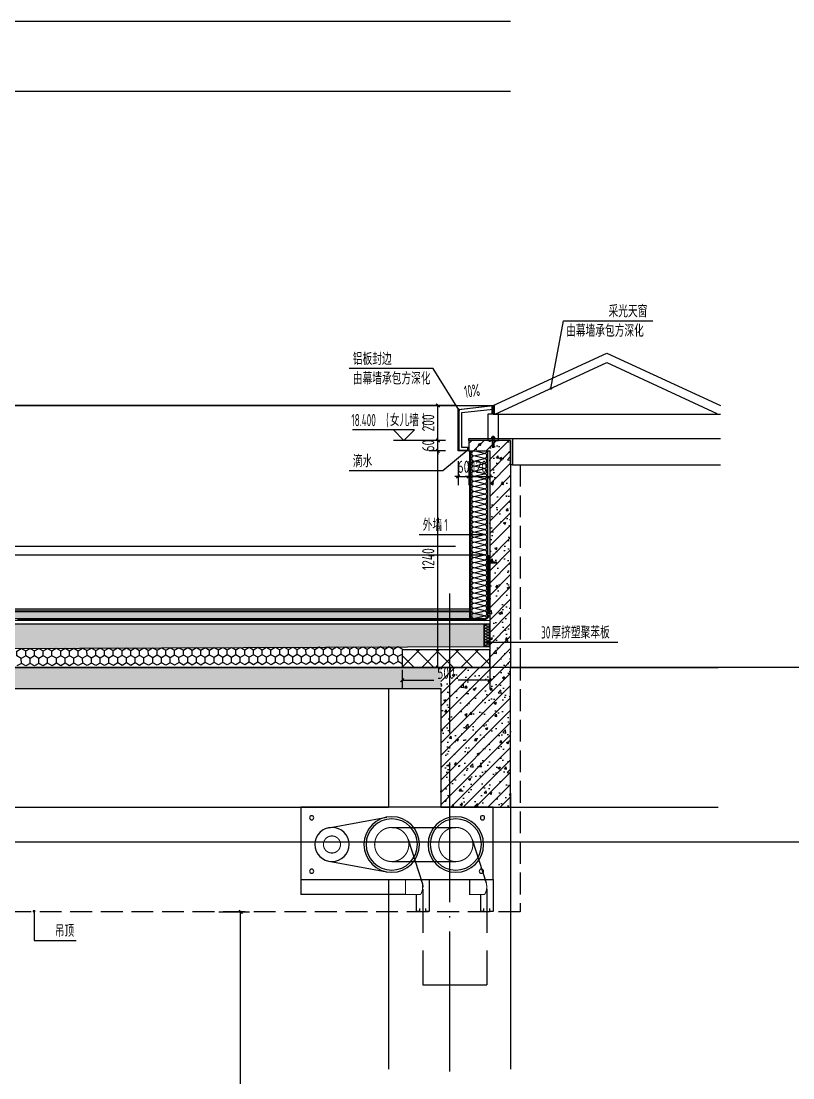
# Model space of a CAD drawing. Extents: x 198753 to 882193, y -399300 to 132460.
# Drawn here: x 359836 to 364252, y -63095 to -57045 of the extents above; entities that cross this region are included whole.
import ezdxf

# ---------------------------------------------------------------- set-up
doc = ezdxf.new("R2010")
doc.units = 0
doc.header["$LTSCALE"] = 1000
doc.header["$MEASUREMENT"] = 0
doc.linetypes.add('DASH', pattern=[0.35, 0.25, -0.1])
doc.linetypes.add('DOTE', pattern=[2.42, 2, -0.2, 0.02, -0.2])
for name, color, linetype in [('01-标注_尺寸', 124, 'Continuous'), ('01-标注_标高', 200, 'Continuous'), ('01-标注_符号', 200, 'Continuous'), ('02-TEXT_标注', 130, 'Continuous'), ('05-填充_天正', 26, 'Continuous'), ('A-C_窗', 140, 'Continuous'), ('A-D-金属剖线', 200, 'Continuous'), ('A-D-金属看线', 205, 'Continuous'), ('A-D_龙骨', 131, 'Continuous'), ('A-E_栏杆', 232, 'Continuous'), ('A-O_屋面', 201, 'Continuous'), ('A-O_防水层', 222, 'Continuous'), ('A-STR-面层', 191, 'Continuous'), ('A-STR_门窗', 140, 'Continuous'), ('A-SUR_保温', 222, 'Continuous'), ('A-SUR_看线', 231, 'Continuous'), ('A-TECH_结构', 21, 'Continuous'), ('A_AXIS-轴线', 36, 'DOTE'), ('A_STR-砼墙', 51, 'Continuous'), ('A_STR-砼柱', 51, 'Continuous'), ('构造物', 145, 'Continuous'), ('钢龙骨', 173, 'Continuous')]:
    doc.layers.add(name, color=color, linetype=linetype)
doc.layers.add('04-不打印_辅助线', color=165, linetype='Continuous', plot=False)
doc.styles.add('_TCH_DIM', font='ROS1', dxfattribs={"width": 0.8, "bigfont": 'JD'})
doc.styles.add('_TCH_DIM_T3', font='ROS1', dxfattribs={"width": 0.8, "bigfont": 'JD'})
doc.dimstyles.new('_TCH_ARCH&&20', dxfattribs={"dimtxt": 70, "dimasz": 20, "dimexe": 50, "dimexo": 60, "dimgap": 20, "dimtad": 1, "dimdec": 0, "dimzin": 0, "dimdsep": 46, "dimtxsty": '_TCH_DIM_T3', "dimblk": 'ARCHTICK', "dimcen": 0.09, "dimclrt": 4, "dimazin": 2, "dimtfac": 1, "dimtdec": 0, "dimtix": 1, "dimtmove": 2, "dimatfit": 3, "dimfxl": 0, "dimtolj": 1, "dimtzin": 0, "dimarcsym": 0})
pattern_1 = [(45, (0, 0), (-35.355339, 35.355339), []), (50, (0, 0), (143.452037, -12.550427), [15, -165]), (355, (0, 0), (-27.750267, 150.438427), [12, -132]), (100.4514, (11.95, -1.05), (115.701876, 137.88791), [12.74804, -140.22842]), (46.1842, (0, 40), (213.44821, -33.1038), [22.5, -247.5]), (96.6356, (17.79, 37.24), (186.93254, 194.82357), [19.12206, -210.3426]), (351.1842, (0, 40), (186.93239, 194.82372), [18, -198]), (21, (20, 30), (119.38141, -80.52378), [15, -165]), (326, (20, 30), (48.663066, 145.03001), [12, -132]), (71.4514, (29.95, 23.29), (168.044526, 64.5061), [12.74804, -140.22842]), (37.5, (0, 0), (2.431971, 66.578771), [0, -130.4, 0, -134, 0, -132.5]), (7.5, (0, 0), (52.613907, 78.882342), [0, -76.4, 0, -127.4, 0, -50.5]), (327.5, (-44.6, 0), (106.764487, -4.510974), [0, -50, 0, -156, 0, -207]), (317.5, (-64.6, 0), (116.637234, 20.020996), [0, -65, 0, -103.6, 0, -147])]

# ---------------------------------------------------------------- blocks, each defined once
blk = doc.blocks.new('hytkuy1')
at = {"layer": 'A-D-金属看线'}
for p, q in [((-22, 0), (5350, 0)), ((178, -400), (5350, -400))]:
    blk.add_line(p, q, dxfattribs=at)
blk = doc.blocks.new('*U319')
at = {"layer": 'A-E_栏杆'}
for p, q in [((144.1, 940.8), (4615, 940.8)), ((40.3, 134.7), (4615, 134.7))]:
    blk.add_line(p, q, dxfattribs=at)
blk = doc.blocks.new('双轨双帘防火卷帘门')
for p, q in [((-100, 0), (800, 0)), ((-100, -339.1), (-100, 0)), ((800, 0), (800, -409.1)), ((669.3, -96.3), (398.2, -47.1)), ((375, -95), (75, -95)), ((-1.5, -151.6), (-67.1, -354.7)), ((298.5, -151.6), (232.9, -354.7)), ((375, -255), (75, -255)), ((669.3, -253.7), (398.2, -302.9)), ((800, -339.1), (-100, -339.1)), ((-100, -339.1), (-100, -489.1)), ((200, -339.1), (200, -489.1)), ((-40, -409.1), (-40, -489.1)), ((260, -409.1), (260, -489.1)), ((310, -409.1), (800, -409.1)), ((-100, -489.1), (-85, -489.1)), ((-85, -489.1), (-85, -474.1)), ((-55, -474.1), (-55, -489.1)), ((-55, -489.1), (-40, -489.1)), ((200, -489.1), (215, -489.1)), ((215, -489.1), (215, -474.1)), ((245, -474.1), (245, -489.1)), ((245, -489.1), (260, -489.1))]:
    blk.add_line(p, q)
at = {"const_width": 5}
for points in [[(75, -95, -1), (75, -255, -1), (75, -95, -1)], [(375, -95, -1), (375, -255, -1), (375, -95, -1)], [(655, -135, -1), (655, -215, -1), (655, -135, 687123916425.603516)]]:
    blk.add_lwpolyline(points, format="xyb", dxfattribs=at)
for points in [[(-60, -339.1, 0.285714), (-60, -409.1), (10, -409.1), (10, -339.1)], [(240, -339.1, 0.285714), (240, -409.1), (310, -409.1), (310, -339.1)]]:
    blk.add_lwpolyline(points, format="xyb", close=True, dxfattribs=at)
for centre, radius in [((-50, -50), 10), ((75, -175), 130), ((375, -175), 130), ((750, -50), 10), ((75, -175), 120), ((375, -175), 120), ((655, -175), 80), ((-45, -300), 10), ((750, -300), 10)]:
    blk.add_circle(centre, radius)
blk.add_arc((296.2, -374.1), 66.3, 162.9588, 180)
blk = doc.blocks.new('A$C1C2A6847')
for p, q in [((52, 23.1), (55, 28.3)), ((52, 19.1), (55, 14)), ((55, 28.3), (55, 14))]:
    blk.add_line(p, q)
for points in [[(0, 21.1), (2, 23.1), (52, 23.1), (52, 19.1), (2, 19.1), (0, 21.1)], [(56, 42.1), (51, 37.1), (51, 5.1), (56, 0.1)], [(56.7, 41.4), (52, 36.7), (52, 26.6)], [(52, 25.6), (52, 16.6)], [(52, 15.6), (52, 5.6), (56.7, 0.9)]]:
    blk.add_lwpolyline(points)
for centre, start, end in [((52, 26.1), 270, 90), ((52, 16.1), 270, 90), ((56.4, 41.8), 315, 135), ((56.4, 0.5), 225, 45)]:
    blk.add_arc(centre, 0.5, start, end)
blk = doc.blocks.new('fdsgfd')
at = {"layer": '构造物', "linetype": 'DASH', "ltscale": 0.2}
for p, q in [((-7.9, 1.4), (-11.9, 1.4)), ((-11.9, 1.4), (-11.9, 0)), ((-11.9, 0), (-3.5, 0)), ((-9.2, 8.1), (-9.2, 3.7)), ((-6.8, 2.8), (-7.9, 2.8)), ((-7.9, 2.8), (-7.9, 1.4)), ((7.9, 1.4), (-7.9, 1.4)), ((-3.7, 9), (-7, 9)), ((-6.8, 2.8), (6.8, 2.8)), ((6, 0), (-6, 0)), ((-6, 0), (-6, -45)), ((-4.6, 8.2), (-4.6, 3.6)), ((-3.7, 13), (-4, 12.3)), ((4, 11.7), (-4, 12.3)), ((-4, 12.3), (-3.4, 10.9)), ((-3.4, 10.9), (-4, 9.7)), ((4, 9), (-4, 9.7)), ((-4, 9.7), (-3.7, 9)), ((3.4, 13), (-3.7, 13)), ((4, 9), (-3.7, 9)), ((-3.4, 10.9), (3.4, 10.4)), ((4, 11.7), (3.4, 13)), ((3.4, 10.4), (4, 11.7)), ((4, 9), (3.4, 10.4)), ((3.5, 0), (11.9, 0)), ((7, 9), (4, 9)), ((4.6, 8.2), (4.6, 3.6)), ((6, -45), (6, 0)), ((7.9, 2.8), (6.8, 2.8)), ((7.9, 1.4), (7.9, 2.8)), ((11.9, 1.4), (7.9, 1.4)), ((9.2, 3.7), (9.2, 8.1)), ((11.9, 0), (11.9, 1.4)), ((-6, -45), (-4, -45)), ((-4, -45), (-5.3, -48)), ((-5.3, -48), (5.3, -48)), ((5.3, -48), (4, -45)), ((4, -45), (6, -45))]:
    blk.add_line(p, q, dxfattribs=at)
for points in [[(-6.8, 9, -0.219294), (-4.6, 8.2, -0.173205), (4.6, 8.2, -0.102242), (6.8, 9)], [(-6.8, 2.8, 0.219294), (-4.6, 3.6, 0.173205), (4.6, 3.6, 0.102242), (6.8, 2.8)]]:
    blk.add_lwpolyline(points, format="xyb", dxfattribs=at)
blk.add_lwpolyline([(-4, -45), (-4, -22.3), (-2.7, -22.3), (-2.7, -45), (2.7, -45), (2.7, -22.3), (4, -22.3), (4, -45)], dxfattribs=at)
for centre, radius, start, end in [((-7.1, 6.1), 2.86, 86.71536, 137.74439), ((-6.8, 6.4), 3.56, 227.50835, 271.33214), ((6.9, 6.2), 3.43, 267.78595, 313.37341), ((7, 5.8), 3.15, 44.74765, 90.80691)]:
    blk.add_arc(centre, radius, start, end, dxfattribs=at)
blk = doc.blocks.new('kyuhtr')
at = {"const_width": 20}
blk.add_lwpolyline([(50, 0), (0, 0)], dxfattribs=at)
blk.add_lwpolyline([(50, -30), (200, -30), (200, 30), (50, 30)], close=True)
blk = doc.blocks.new('$LinePat$聚苯板')
at = {"color": 0}
for p, q in [((14.8, -8.6), (0, 0)), ((29.7, 0), (14.8, -8.6)), ((14.8, -25.7), (0, -34.3)), ((0, -34.3), (0, -51.4)), ((14.8, -8.6), (14.8, -25.7)), ((29.7, -34.3), (14.8, -25.7)), ((0, -51.4), (14.8, -60)), ((14.8, -60), (29.7, -51.4))]:
    blk.add_line(p, q, dxfattribs=at)
blk = doc.blocks.new('*U236')
at = {"layer": 'A-SUR_保温', "color": 26}
blk.add_lwpolyline([(0, 0), (30, 0), (30, 130), (0, 130), (0, 0)], dxfattribs=at)
at = {"layer": 'A-SUR_保温', "color": 26, "xscale": -0.547294781089274, "yscale": 0.5, "zscale": 0.5, "rotation": 270.0000009086447}
for p in [(30, 113.8), (30, 97.5), (30, 81.3), (30, 65), (30, 48.8), (30, 32.5), (30, 16.3), (30, 0)]:
    blk.add_blockref('$LinePat$聚苯板', p, dxfattribs=at)
blk = doc.blocks.new('_ArchTick')
at = {"color": 0, "linetype": 'ByBlock', "const_width": 0.4}
blk.add_lwpolyline([(-0.5, -0.5), (0.5, 0.5)], dxfattribs=at)
blk = doc.blocks.new('*D2115')
at = {"layer": '01-标注_尺寸', "color": 0, "lineweight": -2, "transparency": 16777216}
for p, q in [((0, -13.3), (0, -123.3)), ((500, -13.3), (500, -123.3)), ((0, -73.3), (179.6, -73.3)), ((500, -73.3), (320.4, -73.3))]:
    blk.add_line(p, q, dxfattribs=at)
at = {"layer": 'Defpoints', "color": 0, "transparency": 16777216}
for p in [(0, 46.7), (500, 46.7), (500, -73.3)]:
    blk.add_point(p, dxfattribs=at)
at = {"layer": '01-标注_尺寸', "color": 0, "lineweight": -2, "transparency": 16777216, "xscale": 20, "yscale": 20, "zscale": 20, "rotation": 180}
blk.add_blockref('_ArchTick', (0, -73.3), dxfattribs=at)
at = {"layer": '01-标注_尺寸', "color": 0, "lineweight": -2, "transparency": 16777216, "xscale": 20, "yscale": 20, "zscale": 20}
blk.add_blockref('_ArchTick', (500, -73.3), dxfattribs=at)
at = {"layer": '01-标注_尺寸', "color": 4, "transparency": 16777216, "insert": (250, -30.6), "char_height": 70, "attachment_point": 5, "style": '_TCH_DIM_T3'}
blk.add_mtext('\\A1;500', dxfattribs=at)
blk = doc.blocks.new('$LinePat$防水层2')
at = {"color": 0}
blk.add_line((0, 0), (600, 0), dxfattribs=at)
blk.add_solid([(150, 0), (450, 0), (150, -100), (450, -100)], dxfattribs=at)
blk = doc.blocks.new('$LinePat$岩棉板')
at = {"color": 0}
for p, q in [((0, -17), (12, -67)), ((12, -67), (24, -17))]:
    blk.add_line(p, q, dxfattribs=at)
for centre, start, end in [((12, -17), 0, 180), ((0, -67), 270, 0), ((24, -67), 180, 270)]:
    blk.add_arc(centre, 12, start, end, dxfattribs=at)
at = {"layer": 'Defpoints'}
blk.add_point((0, 0.1), dxfattribs=at)
at = {"layer": 'Defpoints', "color": 0}
blk.add_point((24, -84), dxfattribs=at)
blk = doc.blocks.new('*D1605')
at = {"layer": '01-标注_尺寸', "color": 0, "lineweight": -2, "transparency": 16777216}
for p, q in [((360968, -62144.9), (361141.9, -62144.9)), ((361091.9, -64944.9), (361091.9, -62144.9)), ((360968, -64944.9), (361141.9, -64944.9))]:
    blk.add_line(p, q, dxfattribs=at)
at = {"layer": 'Defpoints', "color": 0, "transparency": 16777216}
for p in [(360908, -62144.9), (361091.9, -62144.9), (360908, -64944.9)]:
    blk.add_point(p, dxfattribs=at)
at = {"layer": '01-标注_尺寸', "color": 0, "lineweight": -2, "transparency": 16777216, "xscale": 20, "yscale": 20, "zscale": 20}
for p, rotation in [((361091.9, -62144.9), 90), ((361091.9, -64944.9), 270)]:
    blk.add_blockref('_ArchTick', p, dxfattribs=dict(at, rotation=rotation))
at = {"layer": '01-标注_尺寸', "color": 4, "transparency": 16777216, "insert": (361036.9, -64416.7), "char_height": 70, "attachment_point": 5, "rotation": 90, "style": '_TCH_DIM_T3'}
blk.add_mtext('\\A1;2800', dxfattribs=at)
blk = doc.blocks.new('*D1607')
at = {"layer": '01-标注_尺寸', "color": 0, "lineweight": -2, "transparency": 16777216}
for p, q in [((362337.2, -59565.1), (362337.2, -59701.5)), ((362397.2, -59565.1), (362397.2, -59701.5)), ((362337.2, -59651.5), (362317.2, -59651.5)), ((362337.2, -59651.5), (362397.2, -59651.5)), ((362397.2, -59651.5), (362417.2, -59651.5))]:
    blk.add_line(p, q, dxfattribs=at)
at = {"layer": 'Defpoints', "color": 0, "transparency": 16777216}
for p in [(362337.2, -59505.1), (362397.2, -59505.1), (362397.2, -59651.5)]:
    blk.add_point(p, dxfattribs=at)
at = {"layer": '01-标注_尺寸', "color": 0, "lineweight": -2, "transparency": 16777216, "xscale": 20, "yscale": 20, "zscale": 20}
blk.add_blockref('_ArchTick', (362337.2, -59651.5), dxfattribs=at)
at = {"layer": '01-标注_尺寸', "color": 0, "lineweight": -2, "transparency": 16777216, "xscale": 20, "yscale": 20, "zscale": 20, "rotation": 180}
blk.add_blockref('_ArchTick', (362397.2, -59651.5), dxfattribs=at)
at = {"layer": '01-标注_尺寸', "color": 4, "transparency": 16777216, "insert": (362367.2, -59596.5), "char_height": 70, "attachment_point": 5, "style": '_TCH_DIM_T3'}
blk.add_mtext('\\A1;60', dxfattribs=at)
blk = doc.blocks.new('*D1608')
at = {"layer": '01-标注_尺寸', "color": 0, "lineweight": -2, "transparency": 16777216}
for p, q in [((362397.2, -59565.1), (362397.2, -59701.5)), ((362517.2, -59565.1), (362517.2, -59701.5)), ((362397.2, -59651.5), (362377.2, -59651.5)), ((362397.2, -59651.5), (362517.2, -59651.5)), ((362517.2, -59651.5), (362537.2, -59651.5))]:
    blk.add_line(p, q, dxfattribs=at)
at = {"layer": 'Defpoints', "color": 0, "transparency": 16777216}
for p in [(362397.2, -59505.1), (362517.2, -59505.1), (362517.2, -59651.5)]:
    blk.add_point(p, dxfattribs=at)
at = {"layer": '01-标注_尺寸', "color": 0, "lineweight": -2, "transparency": 16777216, "xscale": 20, "yscale": 20, "zscale": 20}
blk.add_blockref('_ArchTick', (362397.2, -59651.5), dxfattribs=at)
at = {"layer": '01-标注_尺寸', "color": 0, "lineweight": -2, "transparency": 16777216, "xscale": 20, "yscale": 20, "zscale": 20, "rotation": 180}
blk.add_blockref('_ArchTick', (362517.2, -59651.5), dxfattribs=at)
at = {"layer": '01-标注_尺寸', "color": 4, "transparency": 16777216, "insert": (362457.2, -59596.5), "char_height": 70, "attachment_point": 5, "style": '_TCH_DIM_T3'}
blk.add_mtext('\\A1;120', dxfattribs=at)
blk = doc.blocks.new('*D1672')
at = {"layer": '01-标注_尺寸', "color": 0, "lineweight": -2, "transparency": 16777216}
for p, q in [((362264.4, -59245.1), (362170.5, -59245.1)), ((362220.5, -59445.1), (362220.5, -59245.1)), ((362264.4, -59445.1), (362170.5, -59445.1))]:
    blk.add_line(p, q, dxfattribs=at)
at = {"layer": 'Defpoints', "color": 0, "transparency": 16777216}
for p in [(362220.5, -59245.1), (362324.4, -59245.1), (362324.4, -59445.1)]:
    blk.add_point(p, dxfattribs=at)
at = {"layer": '01-标注_尺寸', "color": 0, "lineweight": -2, "transparency": 16777216, "xscale": 20, "yscale": 20, "zscale": 20}
for p, rotation in [((362220.5, -59245.1), 90), ((362220.5, -59445.1), 270)]:
    blk.add_blockref('_ArchTick', p, dxfattribs=dict(at, rotation=rotation))
at = {"layer": '01-标注_尺寸', "color": 4, "transparency": 16777216, "insert": (362165.5, -59345.1), "char_height": 70, "attachment_point": 5, "rotation": 90, "style": '_TCH_DIM_T3'}
blk.add_mtext('\\A1;200', dxfattribs=at)
blk = doc.blocks.new('*D1673')
at = {"layer": '01-标注_尺寸', "color": 0, "lineweight": -2, "transparency": 16777216}
for p, q in [((362264.4, -59445.1), (362170.5, -59445.1)), ((362220.5, -59445.1), (362220.5, -59425.1)), ((362220.5, -59505.1), (362220.5, -59445.1)), ((362264.4, -59505.1), (362170.5, -59505.1)), ((362220.5, -59505.1), (362220.5, -59525.1))]:
    blk.add_line(p, q, dxfattribs=at)
at = {"layer": 'Defpoints', "color": 0, "transparency": 16777216}
for p in [(362220.5, -59445.1), (362324.4, -59445.1), (362324.4, -59505.1)]:
    blk.add_point(p, dxfattribs=at)
at = {"layer": '01-标注_尺寸', "color": 0, "lineweight": -2, "transparency": 16777216, "xscale": 20, "yscale": 20, "zscale": 20}
for p, rotation in [((362220.5, -59445.1), 270), ((362220.5, -59505.1), 90)]:
    blk.add_blockref('_ArchTick', p, dxfattribs=dict(at, rotation=rotation))
at = {"layer": '01-标注_尺寸', "color": 4, "transparency": 16777216, "insert": (362165.5, -59475.1), "char_height": 70, "attachment_point": 5, "rotation": 90, "style": '_TCH_DIM_T3'}
blk.add_mtext('\\A1;60', dxfattribs=at)
blk = doc.blocks.new('*D1674')
at = {"layer": '01-标注_尺寸', "color": 0, "lineweight": -2, "transparency": 16777216}
for p, q in [((362264.4, -59505.1), (362170.5, -59505.1)), ((362220.5, -60744.9), (362220.5, -59505.1)), ((362264.4, -60744.9), (362170.5, -60744.9))]:
    blk.add_line(p, q, dxfattribs=at)
at = {"layer": 'Defpoints', "color": 0, "transparency": 16777216}
for p in [(362220.5, -59505.1), (362324.4, -59505.1), (362324.4, -60744.9)]:
    blk.add_point(p, dxfattribs=at)
at = {"layer": '01-标注_尺寸', "color": 0, "lineweight": -2, "transparency": 16777216, "xscale": 20, "yscale": 20, "zscale": 20}
for p, rotation in [((362220.5, -59505.1), 90), ((362220.5, -60744.9), 270)]:
    blk.add_blockref('_ArchTick', p, dxfattribs=dict(at, rotation=rotation))
at = {"layer": '01-标注_尺寸', "color": 4, "transparency": 16777216, "insert": (362165.5, -60125), "char_height": 70, "attachment_point": 5, "rotation": 90, "style": '_TCH_DIM_T3'}
blk.add_mtext('\\A1;1240', dxfattribs=at)
blk = doc.blocks.new('dfsgfdgh')
at = {"transparency": 33554641}
h = blk.add_hatch(dxfattribs=at)
h.set_pattern_fill('ANSI37', color=26, scale=50)
h.set_pattern_definition([(45, (4580, -17100), (-56.1266, 56.1266), []), (135, (4580, -17100), (-56.1266, -56.1266), [])])
h.paths.add_polyline_path([(0, 0), (500, 0), (500, 100), (0, 100)])
at = {"color": 26}
blk.add_lwpolyline([(0, 0), (500, 0), (500, 100), (0, 100)], close=True, dxfattribs=at)
at = {"layer": '01-标注_尺寸'}
dim = blk.add_linear_dim(base=(500, -73.3), p1=(0, 46.7), p2=(500, 46.7), angle=360, dimstyle='_TCH_ARCH&&20', dxfattribs=at)
dim.commit()
dim.dimension.update_dxf_attribs({"geometry": '*D2115', "text_midpoint": (250, -30.6), "dimtype": 161})

msp = doc.modelspace()

# ---------------------------------------------------------------- hatches: boundary and pattern name
at = {"layer": '05-填充_天正'}
h = msp.add_hatch(dxfattribs=at)
h.set_pattern_fill('钢筋混凝土', color=256, scale=20, style=0)
h.set_pattern_definition(pattern_1)
h.paths.add_polyline_path([(362397.2, -59445.1), (362397.2, -59505.1), (362637.2, -59505.1), (362637.2, -59445.1)])
h = msp.add_hatch(dxfattribs=at)
h.set_pattern_fill('钢筋混凝土', color=256, scale=20, style=0)
h.set_pattern_definition(pattern_1)
h.paths.add_polyline_path([(362637.2, -59505.1), (362517.2, -59505.1), (362517.2, -60744.9), (362637.2, -60744.9)])
h = msp.add_hatch(dxfattribs=at)
h.set_pattern_fill('钢筋混凝土', color=256, scale=20, style=0)
h.set_pattern_definition(pattern_1)
h.paths.add_polyline_path([(362237.2, -60864.9), (362237.2, -60744.9), (357887.2, -60744.9), (357887.2, -60864.9)])
h = msp.add_hatch(dxfattribs=at)
h.set_pattern_fill('钢筋混凝土', color=256, scale=20, style=0)
h.set_pattern_definition(pattern_1)
h.paths.add_polyline_path([(362237.2, -61544.9), (362637.2, -61544.9), (362637.2, -60744.9), (362237.2, -60744.9)])
at = {"layer": 'A-SUR_保温'}
h = msp.add_hatch(dxfattribs=at)
h.set_pattern_fill('ANSI36', color=26, scale=10)
h.set_pattern_definition([(45, (268182.674, 341677.626), (8.4189901, 30.8696304), [39.6875, -7.9375, 0, -7.9375])])
h.paths.add_polyline_path([(357717.5, -60410), (357717.5, -60420), (362197.3, -60420.5), (362197.2, -60410.5)])
h = msp.add_hatch(dxfattribs=at)
h.set_pattern_fill('混凝土', color=26, scale=15)
h.set_pattern_definition([(50, (268182.67, 341677.626), (107.589027, -9.41282), [11.25, -123.75]), (355, (268182.67, 341677.63), (-20.8127, 112.82882), [9, -99]), (100.4514, (268191.64, 341676.84), (86.776407, 103.41593), [9.561029, -105.171317]), (46.1842, (268182.67, 341707.63), (160.086157, -24.827852), [16.875, -185.625]), (96.6356, (268196.01, 341705.56), (140.199406, 146.11768), [14.34154, -157.75695]), (351.1842, (268182.67, 341707.63), (140.19929, 146.11779), [13.5, -148.5]), (21, (268197.67, 341700.126), (89.536058, -60.392834), [11.25, -123.75]), (326, (268197.67, 341700.13), (36.4973, 108.772507), [9, -99]), (71.4514, (268205.14, 341695.09), (126.033394, 48.379575), [9.561029, -105.171317]), (37.5, (268182.674, 341677.626), (1.8239783, 49.934078), [0, -97.8, 0, -100.5, 0, -99.375]), (7.5, (268182.674, 341677.626), (39.4604306, 59.161757), [0, -57.3, 0, -95.55, 0, -37.875]), (327.5, (268149.224, 341677.626), (80.0733654, -3.3832308), [0, -37.5, 0, -117, 0, -155.25]), (317.5, (268134.224, 341677.626), (87.477925, 15.015747), [0, -48.75, 0, -77.7, 0, -110.25])])
h.paths.add_polyline_path([(362477.5, -60425.5), (362476.9, -60465.5), (357747.5, -60465), (357747.5, -60425.5)])
h = msp.add_hatch(dxfattribs=at)
h.set_pattern_fill('加气混凝土', color=26, scale=20)
h.set_pattern_definition([(0, (388412.2, 337404.43), (120, 240), [0, -240]), (0, (388271.8, 337372.03), (120, 240), [0, -240]), (0, (388349.8, 337369.63), (120, 240), [0, -240]), (0, (388435, 337440.43), (120, 240), [0, -240]), (0, (388335.4, 337357.63), (120, 240), [0, -240]), (0, (388459, 337591.63), (120, 240), [0, -240]), (0, (388385.8, 337572.43), (120, 240), [0, -240]), (0, (388424.2, 337542.43), (120, 240), [0, -240]), (0, (388228.6, 337537.63), (120, 240), [0, -240]), (0, (388346.2, 337526.83), (120, 240), [0, -240]), (0, (388300.6, 337465.63), (120, 240), [0, -240]), (0, (388303, 337375.63), (120, 240), [0, -240]), (0, (388393, 337366.03), (120, 240), [0, -240]), (0, (388459, 337471.63), (120, 240), [0, -240]), (0, (388234.6, 337434.43), (120, 240), [0, -240]), (0, (388255, 337475.23), (120, 240), [0, -240]), (0, (388348.6, 337458.43), (120, 240), [0, -240]), (0, (388315, 337423.63), (120, 240), [0, -240]), (0, (388295.8, 337502.83), (120, 240), [0, -240]), (0, (388325.8, 337592.83), (120, 240), [0, -240]), (0, (388244.2, 337384.03), (120, 240), [0, -240]), (0, (388376.2, 337543.63), (120, 240), [0, -240]), (0, (388264.6, 337547.23), (120, 240), [0, -240]), (0, (388245.4, 337578.43), (120, 240), [0, -240]), (130.601294, (388444.267, 337516.483), (-599.99999337, 720.00000315), [10.53662, -4414.8444]), (18.434949, (388427.124, 337521.054), (599.9999978, 239.9999982), [10.8421, -1507.05116]), (90, (388427.12, 337510.77), (120, 240), [10.28571, -469.71426]), (161.565051, (388437.41, 337507.34), (-600.000003, 239.999982), [10.8421, -1507.05116]), (53.130102, (388437.41, 337507.34), (120, 240), [11.42857, -1188.5714]), (135, (388446.55, 337385.05), (-120.000015, 239.999984), [9.69746, -669.12504]), (45, (388432.84, 337385.05), (120, 239.999999), [9.69746, -669.12504]), (135, (388439.695, 337378.2), (-120.000015, 239.999984), [9.69746, -669.12504]), (45, (388439.695, 337378.2), (120, 239.999999), [9.69746, -669.12504]), (116.56505, (388331.12, 337546.2), (-2e-05, 479.99999), [12.77753, -255.5506]), (180, (388325.4, 337557.63), (-120, 240), [13.71429, -226.2857]), (63.43495, (388305.98, 337546.2), (1e-06, 480), [12.77753, -255.5506]), (116.56505, (388311.7, 337534.77), (-2e-05, 479.99999), [12.77753, -255.5506]), (0, (388311.7, 337534.77), (120, 240), [13.71429, -226.2857]), (63.43495, (388325.4, 337534.77), (1e-06, 480), [12.77753, -255.5506]), (107.102728, (388421.41, 337465.054), (-359.99998624, 1200.00000194), [15.54454, -6513.161]), (143.972626, (388416.838, 337479.911), (-2279.9999711, 1679.9999981), [15.54454, -3248.808]), (180, (388404.27, 337489.05), (-120, 240), [14.85714, -225.14284]), (36.0273733, (388376.838, 337479.911), (2279.99998315, 1679.9999819), [15.54454, -3248.808]), (71.565051, (388372.267, 337466.197), (360.000002, 1199.999998), [14.45613, -1503.43712]), (107.102728, (388376.838, 337451.34), (-359.99998624, 1200.00000194), [15.54454, -6513.161]), (143.972626, (388389.41, 337442.197), (-2279.9999711, 1679.9999981), [15.54454, -3248.808]), (0, (388389.4, 337442.2), (120, 240), [14.85714, -225.14284]), (36.0273733, (388404.267, 337442.197), (2279.99998315, 1679.9999819), [15.54454, -3248.808]), (71.565051, (388416.84, 337451.34), (360.000002, 1199.999998), [14.45613, -1503.43712]), (150.255118, (388423.695, 337577.054), (-360.0000009, 239.999997), [9.21401, -1925.72784]), (90, (388415.7, 337572.48), (120, 240), [9.14286, -470.8571]), (29.744881, (388415.695, 337572.483), (360.0000002, 239.9999989), [9.21401, -1925.72784]), (116.56505, (388367.7, 337406.77), (-2e-05, 479.99999), [12.77753, -255.5506]), (168.690067, (388361.981, 337418.197), (-1080.0000008, 239.999994), [11.6549, -2435.8742]), (41.185925, (388341.41, 337412.483), (2999.99998182, 2639.9999769), [12.14874, -5090.3208]), (90, (388341.41, 337401.05), (120, 240), [11.42857, -468.5714]), (138.814074, (388350.553, 337393.054), (-2999.99994668, 2640.0000168), [12.14874, -5090.3208]), (16.6992442, (388350.553, 337393.054), (3959.9999702, 1199.99998743), [11.93178, -4999.415]), (60.945396, (388361.981, 337396.483), (119.99999968, 239.99999788), [11.76643, -4930.1358]), (109.983106, (388267.124, 337507.34), (-600.00000226, 1679.99999555), [13.3768, -5604.879]), (155.556045, (388262.553, 337519.911), (-1560.00000595, 719.99998504), [13.8092, -5786.0526]), (24.4439547, (388237.41, 337519.911), (1560.00000078, 719.99999654), [13.8092, -5786.0526]), (70.0168934, (388232.838, 337507.34), (600.0000018, 1679.99999583), [13.3768, -5604.879]), (109.983106, (388237.41, 337494.768), (-600.00000226, 1679.99999555), [13.3768, -5604.879]), (160.016893, (388249.981, 337490.197), (-600.0000004, 239.9999891), [13.3768, -2795.751]), (19.9831065, (388249.981, 337490.197), (599.9999967, 239.9999996), [13.3768, -2795.751]), (70.0168934, (388262.553, 337494.768), (600.0000018, 1679.99999583), [13.3768, -5604.879]), (122.005383, (388356.267, 337485.626), (-120.0000161, 239.9999877), [10.78169, -2253.3736]), (18.434949, (388340.267, 337491.34), (599.9999978, 239.9999982), [10.8421, -1507.05116]), (90, (388340.27, 337481.05), (120, 240), [10.28571, -469.71426]), (161.565051, (388350.553, 337477.626), (-600.000003, 239.999982), [10.8421, -1507.05116]), (54.462322, (388350.553, 337477.626), (839.9999988, 1199.9999982), [9.83123, -4119.2846]), (116.56505, (388286.55, 337427.34), (-2e-05, 479.99999), [12.77753, -255.5506]), (180, (388280.84, 337438.77), (-120, 240), [12.57143, -227.42856]), (59.0362434, (388261.41, 337427.34), (120.0000004, 239.9999988), [13.32789, -2785.5288]), (120.963756, (388268.267, 337415.911), (-120.0000164, 239.999989), [13.32789, -2785.5288]), (0, (388268.27, 337415.9), (120, 240), [12.57143, -227.42856]), (63.43495, (388280.84, 337415.91), (1e-06, 480), [12.77753, -255.5506])])
h.paths.add_polyline_path([(362517.2, -60625.5), (362517.2, -60495.5), (357707.2, -60494.9), (357707.2, -60644.9)])

# ---------------------------------------------------------------- linework, layer by layer
at = {"layer": '01-标注_标高'}
for p, q in [((362086, -59385.1), (361731.4, -59385.1)), ((362026, -59445.1), (361966, -59385.1)), ((362026, -59445.1), (362086, -59385.1)), ((362186, -59445.1), (361966, -59445.1))]:
    msp.add_line(p, q, dxfattribs=at)
at = {"layer": '01-标注_符号'}
for p, q in [((362867.7, -59147.6), (362939.6, -58761.3)), ((362939.6, -58761.3), (363450.3, -58761.3)), ((362193.7, -59034.3), (361713.2, -59034.3)), ((362340.2, -59270.5), (362193.7, -59034.3)), ((362394.7, -59498.7), (362248.2, -59619.7)), ((362248.2, -59619.7), (361713.2, -59619.7)), ((362253.2, -59985.2), (362112.8, -59985.2)), ((362488.4, -59985.2), (362253.2, -59985.2)), ((362501, -60600.7), (362718.5, -60600.7)), ((362718.5, -60600.7), (363250.2, -60600.7)), ((359909.6, -62140.9), (359909.6, -62308.7)), ((359909.6, -62308.7), (360150, -62308.7))]:
    msp.add_line(p, q, dxfattribs=at)
at = {"layer": '01-标注_符号', "const_width": 8}
for points in [[(362867, -59151.6, 1), (362868.4, -59143.7, 1)], [(362342.3, -59273.9, 1), (362338.1, -59267.1, 1)], [(362397.8, -59496.2, 1), (362391.6, -59501.3, 1)], [(362497, -60600.7, 1), (362505, -60600.7, 1)], [(359909.6, -62136.9, 1), (359909.6, -62144.9, 1)]]:
    msp.add_lwpolyline(points, format="xyb", close=True, dxfattribs=at)
at = {"layer": '01-标注_符号'}
msp.add_lwpolyline([(362479.5, -59208.3, 0, 0, 0), (362422.1, -59217, 16, 0, 0), (362362.8, -59226.1, 0, 0, 0)], format="xyseb", dxfattribs=at)
at = {"layer": '04-不打印_辅助线', "color": 251}
for p, q in [((418057.9, -60744.9), (338573.5, -60744.9)), ((418057.9, -61744.9), (338573.5, -61744.9))]:
    msp.add_line(p, q, dxfattribs=at)
at = {"layer": 'A-C_窗'}
for points in [[(362537.2, -59245.1), (363187.2, -58945.1), (363838.5, -59245.7)], [(362548.2, -59295.1), (363187.2, -59000.2), (363817.6, -59291.1)]]:
    msp.add_lwpolyline(points, dxfattribs=at)
at = {"layer": 'A-D-金属剖线'}
for points in [[(362397.2, -59505.1), (362337.2, -59505.1), (362337.2, -59267.7), (362537.2, -59245.1)], [(362537.2, -59248.2), (362340.2, -59270.5), (362340.2, -59502.1), (362397.2, -59502.1)], [(362397.2, -59485.1), (362357.2, -59485.1), (362357.2, -59286.1), (362537.2, -59265.6)]]:
    msp.add_lwpolyline(points, dxfattribs=at)
msp.add_lwpolyline([(362517.2, -59435.1), (362647.2, -59435.1), (362647.2, -59585.1), (362637.2, -59585.1), (362637.2, -59445.1), (362397.2, -59445.1), (362397.2, -59435.1)], close=True, dxfattribs=at)
at = {"layer": 'A-D-金属剖线', "const_width": 10}
msp.add_lwpolyline([(362392.2, -59485.1), (362392.2, -59505.1)], dxfattribs=at)
at = {"layer": 'A-D_龙骨'}
msp.add_line((362537.2, -59295.1), (363838.5, -59295.1), dxfattribs=at)
at = {"layer": 'A-E_栏杆'}
for p, q in [((357851.3, -59245.1), (362537.2, -59245.1)), ((357747.5, -60100.4), (362482.2, -60100.4))]:
    msp.add_line(p, q, dxfattribs=at)
at = {"layer": 'A-O_屋面'}
for p, q in [((357747.5, -60410.5), (362402.2, -60410.5)), ((357747.5, -60420.5), (362402.2, -60420.5)), ((357747.5, -60425.5), (362402.2, -60425.5)), ((357707.2, -60494.9), (362516, -60495.5)), ((357707.5, -60474.9), (362517.2, -60475.5)), ((357707.2, -60644.9), (362516, -60625.5))]:
    msp.add_line(p, q, dxfattribs=at)
at = {"layer": 'A-O_防水层'}
for points in [[(357707.5, -60004.9), (357707.5, -60439.9, 0.49936), (357742.5, -60474.9), (362487.5, -60475.5)], [(357717.5, -60004.9), (357717.5, -60439.9, 0.414214), (357742.5, -60464.9), (362487.7, -60465.5)]]:
    msp.add_lwpolyline(points, format="xyb", dxfattribs=at)
at = {"layer": 'A-STR-面层', "linetype": 'DASH', "ltscale": 0.5}
msp.add_lwpolyline([(362647.2, -59585.1), (362692.2, -59585.1), (362692.2, -60694.9), (362692.2, -60694.9), (362692.2, -62144.9), (357699.4, -62144.9), (357699.4, -61674.9), (357465.3, -61674.9)], dxfattribs=at)
at = {"layer": 'A-STR_门窗', "linetype": 'DASH'}
for p, q in [((362133.9, -62015.5), (362133.9, -62562.8)), ((362500.5, -62015.5), (362500.5, -62562.8))]:
    msp.add_line(p, q, dxfattribs=at)
at = {"layer": 'A-STR_门窗'}
msp.add_line((362133.9, -62562.8), (362500.5, -62562.8), dxfattribs=at)
at = {"layer": 'A-SUR_保温'}
for p, q in [((362402.2, -59505.1), (362402.2, -60465.5)), ((362407.2, -59505.1), (362407.2, -60465.5)), ((362507.2, -60449.6), (362507.2, -59505.1))]:
    msp.add_line(p, q, dxfattribs=at)
at = {"layer": 'A-TECH_结构'}
for p, q in [((362637.2, -60744.9), (363824.6, -60744.9)), ((357887.2, -61544.9), (361937.2, -61544.9)), ((362637.2, -61544.9), (363824.6, -61544.9)), ((361937.2, -61959.3), (361937.2, -63044.9))]:
    msp.add_line(p, q, dxfattribs=at)
for points in [[(361937.2, -60864.9), (361937.2, -61544.9)], [(362637.2, -61464.9), (362637.2, -63044.9)]]:
    msp.add_lwpolyline(points, dxfattribs=at)
at = {"layer": 'A_AXIS-轴线', "ltscale": 0.4}
msp.add_line((362287.2, -60321.6), (362287.2, -78943.7), dxfattribs=at)
at = {"layer": 'A_STR-砼墙'}
for p, q in [((362397.2, -59445.1), (362397.2, -59505.1)), ((362637.2, -59445.1), (362397.2, -59445.1)), ((362637.2, -59445.1), (362637.2, -59505.1)), ((362397.2, -59505.1), (362517.2, -59505.1)), ((362517.2, -59505.1), (362517.2, -60744.9)), ((362637.2, -59505.1), (362637.2, -60744.9)), ((357887.2, -60744.9), (362237.2, -60744.9)), ((357887.2, -60864.9), (362237.2, -60864.9))]:
    msp.add_line(p, q, dxfattribs=at)
at = {"layer": 'A_STR-砼柱'}
for p, q in [((362517.2, -60744.9), (362237.2, -60744.9)), ((362637.2, -61544.9), (362637.2, -60744.9)), ((362237.2, -60864.9), (362237.2, -61544.9)), ((362237.2, -61544.9), (362637.2, -61544.9))]:
    msp.add_line(p, q, dxfattribs=at)
at = {"layer": '钢龙骨'}
for p, q in [((362647.2, -59435.1), (363838.5, -59435.1)), ((362647.2, -59585.1), (363838.5, -59585.1))]:
    msp.add_line(p, q, dxfattribs=at)

# ---------------------------------------------------------------- block references
for name, p in [('hytkuy1', (357287.2, -57044.9)), ('*U319', (357707.2, -60185.1)), ('fdsgfd', (362537.2, -59435.1))]:
    msp.add_blockref(name, p)
at = {"layer": 'A-D_龙骨', "rotation": 270}
msp.add_blockref('kyuhtr', (362537.2, -59245.1), dxfattribs=at)
at = {"layer": 'A-O_防水层', "yscale": 0.05, "zscale": 0.05}
for p, xscale, rotation in [((362507.2, -60102.4), -0.0511419810358557, 89.99999999366656), ((362507.2, -60133), -0.0511419810358557, 89.99999999366656), ((362512.2, -60102.4), -0.0511419810358557, 89.99999999366656), ((362512.2, -60133), -0.0511419810358557, 89.99999999366656), ((362507.2, -60163.7), -0.0511419810358557, 89.99999999366656), ((362507.2, -60194.4), -0.0511419810358557, 89.99999999366656), ((362512.2, -60163.7), -0.0511419810358557, 89.99999999366656), ((362512.2, -60194.4), -0.0511419810358557, 89.99999999366656), ((362507.2, -60225.1), -0.0511419810358557, 89.99999999366656), ((362507.2, -60255.8), -0.0511419810358557, 89.99999999366656), ((362512.2, -60225.1), -0.0511419810358557, 89.99999999366656), ((362512.2, -60255.8), -0.0511419810358557, 89.99999999366656), ((362507.2, -60286.5), -0.0511419810358557, 89.99999999366656), ((362507.2, -60317.2), -0.0511419810358557, 89.99999999366656), ((362512.2, -60286.5), -0.0511419810358557, 89.99999999366656), ((362512.2, -60317.2), -0.0511419810358557, 89.99999999366656), ((362507.2, -60347.8), -0.0511419810358557, 89.99999999366656), ((362507.2, -60378.5), -0.0511419810358557, 89.99999999366656), ((362512.2, -60347.8), -0.0511419810358557, 89.99999999366656), ((362512.2, -60378.5), -0.0511419810358557, 89.99999999366656), ((362507.2, -60409.2), -0.0511419810358557, 89.99999999366656), ((362512.2, -60409.2), -0.0511419810358557, 89.99999999366656), ((359814.7, -60465.2), 0.050053625774962, 359.9927280808923), ((359814.7, -60470.1), 0.05005291689563027, 359.9931648729382), ((359844.7, -60470.2), 0.05005291689563027, 359.9931648729382), ((359844.8, -60465.2), 0.050053625774962, 359.9927280808923), ((359874.8, -60465.2), 0.050053625774962, 359.9927280808923), ((359874.8, -60470.2), 0.05005291689563027, 359.9931648729382), ((359904.8, -60465.2), 0.050053625774962, 359.9927280808923), ((359904.8, -60470.2), 0.05005291689563027, 359.9931648729382), ((359934.8, -60470.2), 0.05005291689563027, 359.9931648729382), ((359934.9, -60465.2), 0.050053625774962, 359.9927280808923), ((359964.9, -60465.2), 0.050053625774962, 359.9927280808923), ((359964.9, -60470.2), 0.05005291689563027, 359.9931648729382), ((359994.9, -60465.2), 0.050053625774962, 359.9927280808923), ((359994.9, -60470.2), 0.05005291689563027, 359.9931648729382), ((360025, -60465.2), 0.050053625774962, 359.9927280808923), ((360024.9, -60470.2), 0.05005291689563027, 359.9931648729382), ((360054.9, -60470.2), 0.05005291689563027, 359.9931648729382), ((360055, -60465.2), 0.050053625774962, 359.9927280808923), ((360085, -60465.2), 0.050053625774962, 359.9927280808923), ((360085, -60470.2), 0.05005291689563027, 359.9931648729382), ((360115, -60465.2), 0.050053625774962, 359.9927280808923), ((360115, -60470.2), 0.05005291689563027, 359.9931648729382), ((360145, -60470.2), 0.05005291689563027, 359.9931648729382), ((360145.1, -60465.2), 0.050053625774962, 359.9927280808923), ((360175.1, -60465.2), 0.050053625774962, 359.9927280808923), ((360175.1, -60470.2), 0.05005291689563027, 359.9931648729382), ((360205.1, -60465.2), 0.050053625774962, 359.9927280808923), ((360205.1, -60470.2), 0.05005291689563027, 359.9931648729382), ((360235.1, -60470.2), 0.05005291689563027, 359.9931648729382), ((360235.2, -60465.2), 0.050053625774962, 359.9927280808923), ((360265.2, -60465.2), 0.050053625774962, 359.9927280808923), ((360265.2, -60470.2), 0.05005291689563027, 359.9931648729382), ((360295.2, -60465.2), 0.050053625774962, 359.9927280808923), ((360295.2, -60470.2), 0.05005291689563027, 359.9931648729382), ((360325.2, -60470.2), 0.05005291689563027, 359.9931648729382), ((360325.3, -60465.2), 0.050053625774962, 359.9927280808923), ((360355.3, -60465.2), 0.050053625774962, 359.9927280808923), ((360355.3, -60470.2), 0.05005291689563027, 359.9931648729382), ((360385.3, -60465.2), 0.050053625774962, 359.9927280808923), ((360385.3, -60470.2), 0.05005291689563027, 359.9931648729382), ((360415.3, -60470.2), 0.05005291689563027, 359.9931648729382), ((360415.4, -60465.2), 0.050053625774962, 359.9927280808923), ((360445.4, -60465.2), 0.050053625774962, 359.9927280808923), ((360445.4, -60470.2), 0.05005291689563027, 359.9931648729382), ((360475.4, -60465.2), 0.050053625774962, 359.9927280808923), ((360475.4, -60470.2), 0.05005291689563027, 359.9931648729382), ((360505.4, -60470.2), 0.05005291689563027, 359.9931648729382), ((360505.5, -60465.3), 0.050053625774962, 359.9927280808923), ((360535.5, -60465.3), 0.050053625774962, 359.9927280808923), ((360535.5, -60470.2), 0.05005291689563027, 359.9931648729382), ((360565.5, -60465.3), 0.050053625774962, 359.9927280808923), ((360565.5, -60470.2), 0.05005291689563027, 359.9931648729382), ((360595.5, -60470.2), 0.05005291689563027, 359.9931648729382), ((360595.6, -60465.3), 0.050053625774962, 359.9927280808923), ((360625.6, -60465.3), 0.050053625774962, 359.9927280808923), ((360625.6, -60470.2), 0.05005291689563027, 359.9931648729382), ((360655.6, -60465.3), 0.050053625774962, 359.9927280808923), ((360655.6, -60470.2), 0.05005291689563027, 359.9931648729382), ((360685.6, -60470.3), 0.05005291689563027, 359.9931648729382), ((360685.7, -60465.3), 0.050053625774962, 359.9927280808923), ((360715.6, -60470.3), 0.05005291689563027, 359.9931648729382), ((360715.7, -60465.3), 0.050053625774962, 359.9927280808923), ((360745.7, -60465.3), 0.050053625774962, 359.9927280808923), ((360745.7, -60470.3), 0.05005291689563027, 359.9931648729382), ((360775.7, -60470.3), 0.05005291689563027, 359.9931648729382), ((360775.8, -60465.3), 0.050053625774962, 359.9927280808923), ((360805.7, -60470.3), 0.05005291689563027, 359.9931648729382), ((360805.8, -60465.3), 0.050053625774962, 359.9927280808923), ((360835.8, -60465.3), 0.050053625774962, 359.9927280808923), ((360835.8, -60470.3), 0.05005291689563027, 359.9931648729382), ((360865.8, -60470.3), 0.05005291689563027, 359.9931648729382), ((360865.9, -60465.3), 0.050053625774962, 359.9927280808923), ((360895.8, -60470.3), 0.05005291689563027, 359.9931648729382), ((360895.9, -60465.3), 0.050053625774962, 359.9927280808923), ((360925.9, -60465.3), 0.050053625774962, 359.9927280808923), ((360925.9, -60470.3), 0.05005291689563027, 359.9931648729382), ((360955.9, -60465.3), 0.050053625774962, 359.9927280808923), ((360955.9, -60470.3), 0.05005291689563027, 359.9931648729382), ((360985.9, -60470.3), 0.05005291689563027, 359.9931648729382), ((360986, -60465.3), 0.050053625774962, 359.9927280808923), ((361016, -60465.3), 0.050053625774962, 359.9927280808923), ((361016, -60470.3), 0.05005291689563027, 359.9931648729382), ((361046, -60465.3), 0.050053625774962, 359.9927280808923), ((361046, -60470.3), 0.05005291689563027, 359.9931648729382), ((361076, -60470.3), 0.05005291689563027, 359.9931648729382), ((361076.1, -60465.3), 0.050053625774962, 359.9927280808923), ((361106.1, -60465.3), 0.050053625774962, 359.9927280808923), ((361106.1, -60470.3), 0.05005291689563027, 359.9931648729382), ((361136.1, -60465.3), 0.050053625774962, 359.9927280808923), ((361136.1, -60470.3), 0.05005291689563027, 359.9931648729382), ((361166.1, -60470.3), 0.05005291689563027, 359.9931648729382), ((361166.2, -60465.3), 0.050053625774962, 359.9927280808923), ((361196.2, -60465.3), 0.050053625774962, 359.9927280808923), ((361196.2, -60470.3), 0.05005291689563027, 359.9931648729382), ((361226.2, -60465.3), 0.050053625774962, 359.9927280808923), ((361226.2, -60470.3), 0.05005291689563027, 359.9931648729382), ((361256.2, -60470.3), 0.05005291689563027, 359.9931648729382), ((361256.3, -60465.3), 0.050053625774962, 359.9927280808923), ((361286.3, -60465.4), 0.050053625774962, 359.9927280808923), ((361286.3, -60470.3), 0.05005291689563027, 359.9931648729382), ((361316.3, -60465.4), 0.050053625774962, 359.9927280808923), ((361316.3, -60470.3), 0.05005291689563027, 359.9931648729382), ((361346.3, -60470.3), 0.05005291689563027, 359.9931648729382), ((361346.4, -60465.4), 0.050053625774962, 359.9927280808923), ((361376.3, -60470.3), 0.05005291689563027, 359.9931648729382), ((361376.4, -60465.4), 0.050053625774962, 359.9927280808923), ((361406.4, -60465.4), 0.050053625774962, 359.9927280808923), ((361406.4, -60470.3), 0.05005291689563027, 359.9931648729382), ((361436.4, -60470.3), 0.05005291689563027, 359.9931648729382), ((361436.5, -60465.4), 0.050053625774962, 359.9927280808923), ((361466.4, -60470.3), 0.05005291689563027, 359.9931648729382), ((361466.5, -60465.4), 0.050053625774962, 359.9927280808923), ((361496.5, -60465.4), 0.050053625774962, 359.9927280808923), ((361496.5, -60470.3), 0.05005291689563027, 359.9931648729382), ((361526.5, -60470.4), 0.05005291689563027, 359.9931648729382), ((361526.6, -60465.4), 0.050053625774962, 359.9927280808923), ((361556.5, -60470.4), 0.05005291689563027, 359.9931648729382), ((361556.6, -60465.4), 0.050053625774962, 359.9927280808923), ((361586.6, -60465.4), 0.050053625774962, 359.9927280808923), ((361586.6, -60470.4), 0.05005291689563027, 359.9931648729382), ((361616.6, -60470.4), 0.05005291689563027, 359.9931648729382), ((361616.7, -60465.4), 0.050053625774962, 359.9927280808923), ((361646.6, -60470.4), 0.05005291689563027, 359.9931648729382), ((361646.7, -60465.4), 0.050053625774962, 359.9927280808923), ((361676.7, -60465.4), 0.050053625774962, 359.9927280808923), ((361676.7, -60470.4), 0.05005291689563027, 359.9931648729382), ((361706.7, -60470.4), 0.05005291689563027, 359.9931648729382), ((361706.8, -60465.4), 0.050053625774962, 359.9927280808923), ((361736.7, -60470.4), 0.05005291689563027, 359.9931648729382), ((361736.8, -60465.4), 0.050053625774962, 359.9927280808923), ((361766.8, -60465.4), 0.050053625774962, 359.9927280808923), ((361766.8, -60470.4), 0.05005291689563027, 359.9931648729382), ((361796.8, -60465.4), 0.050053625774962, 359.9927280808923), ((361796.8, -60470.4), 0.05005291689563027, 359.9931648729382), ((361826.8, -60470.4), 0.05005291689563027, 359.9931648729382), ((361826.9, -60465.4), 0.050053625774962, 359.9927280808923), ((361856.9, -60465.4), 0.050053625774962, 359.9927280808923), ((361856.9, -60470.4), 0.05005291689563027, 359.9931648729382), ((361886.9, -60465.4), 0.050053625774962, 359.9927280808923), ((361886.9, -60470.4), 0.05005291689563027, 359.9931648729382), ((361916.9, -60470.4), 0.05005291689563027, 359.9931648729382), ((361917, -60465.4), 0.050053625774962, 359.9927280808923), ((361946.9, -60470.4), 0.05005291689563027, 359.9931648729382), ((361947, -60465.4), 0.050053625774962, 359.9927280808923), ((361977, -60465.4), 0.050053625774962, 359.9927280808923), ((361977, -60470.4), 0.05005291689563027, 359.9931648729382), ((362007, -60470.4), 0.05005291689563027, 359.9931648729382), ((362007.1, -60465.4), 0.050053625774962, 359.9927280808923), ((362037, -60470.4), 0.05005291689563027, 359.9931648729382), ((362037.1, -60465.4), 0.050053625774962, 359.9927280808923), ((362067.1, -60465.4), 0.050053625774962, 359.9927280808923), ((362067.1, -60470.4), 0.05005291689563027, 359.9931648729382), ((362097.1, -60470.4), 0.05005291689563027, 359.9931648729382), ((362097.2, -60465.5), 0.050053625774962, 359.9927280808923), ((362127.1, -60470.4), 0.05005291689563027, 359.9931648729382), ((362127.2, -60465.5), 0.050053625774962, 359.9927280808923), ((362157.2, -60465.5), 0.050053625774962, 359.9927280808923), ((362157.2, -60470.4), 0.05005291689563027, 359.9931648729382), ((362187.2, -60470.4), 0.05005291689563027, 359.9931648729382), ((362187.3, -60465.5), 0.050053625774962, 359.9927280808923), ((362217.2, -60470.4), 0.05005291689563027, 359.9931648729382), ((362217.3, -60465.5), 0.050053625774962, 359.9927280808923), ((362247.3, -60465.5), 0.050053625774962, 359.9927280808923), ((362247.3, -60470.4), 0.05005291689563027, 359.9931648729382), ((362277.3, -60470.4), 0.05005291689563027, 359.9931648729382), ((362277.4, -60465.5), 0.050053625774962, 359.9927280808923), ((362307.3, -60470.4), 0.05005291689563027, 359.9931648729382), ((362307.4, -60465.5), 0.050053625774962, 359.9927280808923), ((362337.4, -60465.5), 0.050053625774962, 359.9927280808923), ((362337.4, -60470.4), 0.05005291689563027, 359.9931648729382), ((362367.4, -60470.5), 0.05005291689563027, 359.9931648729382), ((362367.5, -60465.5), 0.050053625774962, 359.9927280808923), ((362397.4, -60470.5), 0.05005291689563027, 359.9931648729382), ((362397.5, -60465.5), 0.050053625774962, 359.9927280808923), ((362427.5, -60465.5), 0.050053625774962, 359.9927280808923), ((362427.5, -60470.5), 0.05005291689563027, 359.9931648729382), ((362457.5, -60470.5), 0.05005291689563027, 359.9931648729382), ((362457.6, -60465.5), 0.050053625774962, 359.9927280808923), ((362512.4, -60445.1), -0.05892556509887897, 45), ((362518.4, -60446.1), -0.07071067811865477, 45)]:
    msp.add_blockref('$LinePat$防水层2', p, dxfattribs=dict(at, xscale=xscale, rotation=rotation))
at = {"layer": 'A-SUR_保温', "xscale": 1.211870977087166, "yscale": 1.188379012465143, "zscale": 1.188379012465143, "rotation": 90.00000000796409}
for p in [(362407.2, -59534.2), (362407.2, -59563.3), (362407.2, -59592.4), (362407.2, -59621.4), (362407.2, -59650.5), (362407.2, -59679.6), (362407.2, -59708.7), (362407.2, -59737.8), (362407.2, -59766.9), (362407.2, -59795.9), (362407.2, -59825), (362407.2, -59854.1), (362407.2, -59883.2), (362407.2, -59912.3), (362407.2, -59941.4), (362407.2, -59970.5), (362407.2, -59999.5), (362407.2, -60028.6), (362407.2, -60057.7), (362407.2, -60086.8), (362407.2, -60115.9), (362407.2, -60145), (362407.2, -60174.1), (362407.2, -60203.1), (362407.2, -60232.2), (362407.2, -60261.3), (362407.2, -60290.4), (362407.2, -60319.5), (362407.2, -60348.6), (362407.2, -60377.6), (362407.2, -60406.7), (362407.2, -60435.8), (362407.2, -60464.9)]:
    msp.add_blockref('$LinePat$岩棉板', p, dxfattribs=at)
at = {"layer": 'A-SUR_保温', "color": 26, "xscale": -1}
msp.add_blockref('*U236', (362516, -60625.5), dxfattribs=at)
at = {"layer": 'A-SUR_保温', "color": 26, "xscale": -1.688391665427712, "yscale": 1.666666666666667, "zscale": 1.666666666666667, "rotation": 180.2922501687234}
for p in [(359811.9, -60736.7), (359862.1, -60736.5), (359912.2, -60736.2), (359962.3, -60735.9), (360012.5, -60735.7), (360062.6, -60735.4), (360112.7, -60735.2), (360162.9, -60734.9), (360213, -60734.7), (360263.1, -60734.4), (360313.3, -60734.2), (360363.4, -60733.9), (360413.5, -60733.6), (360463.6, -60733.4), (360513.8, -60733.1), (360563.9, -60732.9), (360614, -60732.6), (360664.2, -60732.4), (360714.3, -60732.1), (360764.4, -60731.9), (360814.6, -60731.6), (360864.7, -60731.3), (360914.8, -60731.1), (360965, -60730.8), (361015.1, -60730.6), (361065.2, -60730.3), (361115.4, -60730.1), (361165.5, -60729.8), (361215.6, -60729.6), (361265.8, -60729.3), (361315.9, -60729), (361366, -60728.8), (361416.1, -60728.5), (361466.3, -60728.3), (361516.4, -60728), (361566.5, -60727.8), (361616.7, -60727.5), (361666.8, -60727.3), (361716.9, -60727), (361767.1, -60726.7), (361817.2, -60726.5), (361867.3, -60726.2), (361917.5, -60726), (361967.6, -60725.7)]:
    msp.add_blockref('$LinePat$聚苯板', p, dxfattribs=at)
at = {"layer": 'A-SUR_保温', "color": 26}
msp.add_blockref('dfsgfdgh', (362017.2, -60744.9), dxfattribs=at)
at = {"layer": 'A-SUR_看线', "xscale": -1.222222222224259, "yscale": 1.222222222224259, "zscale": 1.222222222224259}
msp.add_blockref('双轨双帘防火卷帘门', (362415, -61544.9), dxfattribs=at)
at = {"layer": '构造物', "linetype": 'DASH', "ltscale": 0.2, "xscale": -1}
msp.add_blockref('A$C1C2A6847', (362558.2, -60166), dxfattribs=at)

# ---------------------------------------------------------------- texts
at = {"layer": '02-TEXT_标注', "style": '_TCH_DIM'}
for s, height, width, p in [('采光天窗', 69.46, 0.8, (363197.5, -58740.3)), ('由幕墙承包方深化', 69.46, 0.8, (362954.8, -58852.3)), ('铝板封边', 69.46, 0.8, (361734.2, -59013.3)), ('由幕墙承包方深化', 69.46, 0.8, (361734.2, -59125.3)), ('(', 70, 0.64, (361924.9, -59364.1)), ('女儿墙', 69.46, 0.8, (361945.8, -59364.1)), (')', 70, 0.64, (362132, -59364.1)), ('18.400', 70, 0.64, (361725.4, -59364.1)), ('滴水', 69.46, 0.8, (361734.2, -59598.7)), ('外墙', 69.46, 0.8, (362133.8, -59964.2)), ('1', 70, 0.64, (362257.9, -59964.2)), ('30', 70, 0.64, (362811.4, -60579.7)), ('厚挤塑聚苯板', 69.46, 0.8, (362871.1, -60579.7)), ('吊顶', 69.46, 0.8, (360027.9, -62287.7))]:
    msp.add_text(s, height=height, dxfattribs=dict(at, width=width)).set_placement(p)
at = {"layer": '02-TEXT_标注', "style": '_TCH_DIM', "width": 0.64}
msp.add_text('10%', height=70, rotation=8.65897, dxfattribs=at).set_placement((362377.4, -59202.6))

# ---------------------------------------------------------------- dimensions: what is measured, and where the dimension line sits
at = {"layer": '01-标注_尺寸'}
for p1, p2, distance, picture, middle in [((362324.4, -59445.1), (362324.4, -59245.1), 104, '*D1672', (362165.5, -59345.1)), ((362324.4, -59505.1), (362324.4, -59445.1), 104, '*D1673', (362165.5, -59475.1)), ((362324.4, -60744.9), (362324.4, -59505.1), 104, '*D1674', (362165.5, -60125)), ((362337.2, -59505.1), (362397.2, -59505.1), -146.4, '*D1607', (362367.2, -59596.5)), ((362397.2, -59505.1), (362517.2, -59505.1), -146.4, '*D1608', (362457.2, -59596.5))]:
    dim = msp.add_aligned_dim(p1=p1, p2=p2, distance=distance, dimstyle='_TCH_ARCH&&20', dxfattribs=at)
    dim.commit()
    dim.dimension.update_dxf_attribs({"geometry": picture, "text_midpoint": middle})
dim = msp.add_linear_dim(base=(361091.9, -62144.9), p1=(360908, -64944.9), p2=(360908, -62144.9), angle=90, dimstyle='_TCH_ARCH&&20', dxfattribs=at)
dim.commit()
dim.dimension.update_dxf_attribs({"geometry": '*D1605', "text_midpoint": (361036.9, -64416.7), "dimtype": 161})

doc.saveas('drawing.dxf')
